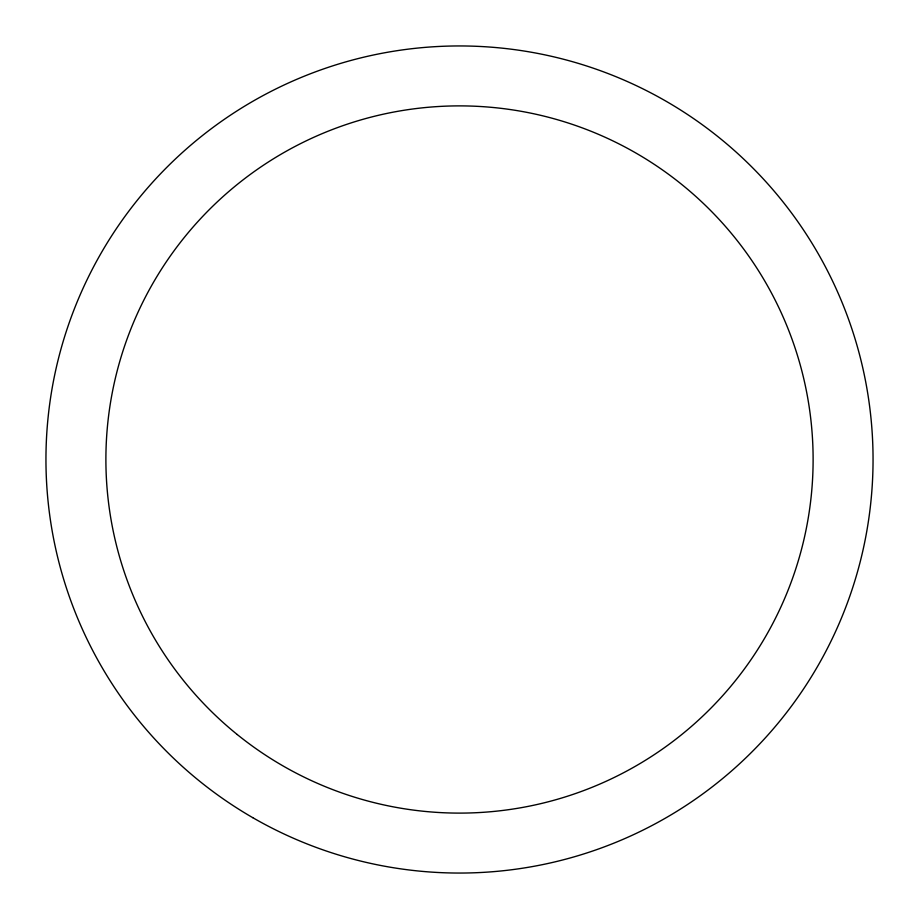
<?xml version="1.0" encoding="UTF-8"?>
<svg xmlns="http://www.w3.org/2000/svg" width="919" height="919" viewBox="0 0 919 919"><rect width="100%" height="100%" fill="white"/><g stroke="black" fill="none" stroke-linecap="round" stroke-linejoin="round"><path stroke-width="1.38" d="M252.725 817.646A413.55 413.55 0 0 0 873.05 459.5A413.55 413.55 0 0 0 252.725 101.354A413.55 413.55 0 0 0 252.725 817.646M237.217 734.511A353.62 353.62 0 0 0 808.812 514.502A353.62 353.62 0 0 0 332.471 129.487A353.62 353.62 0 0 0 237.217 734.511"/></g></svg>
